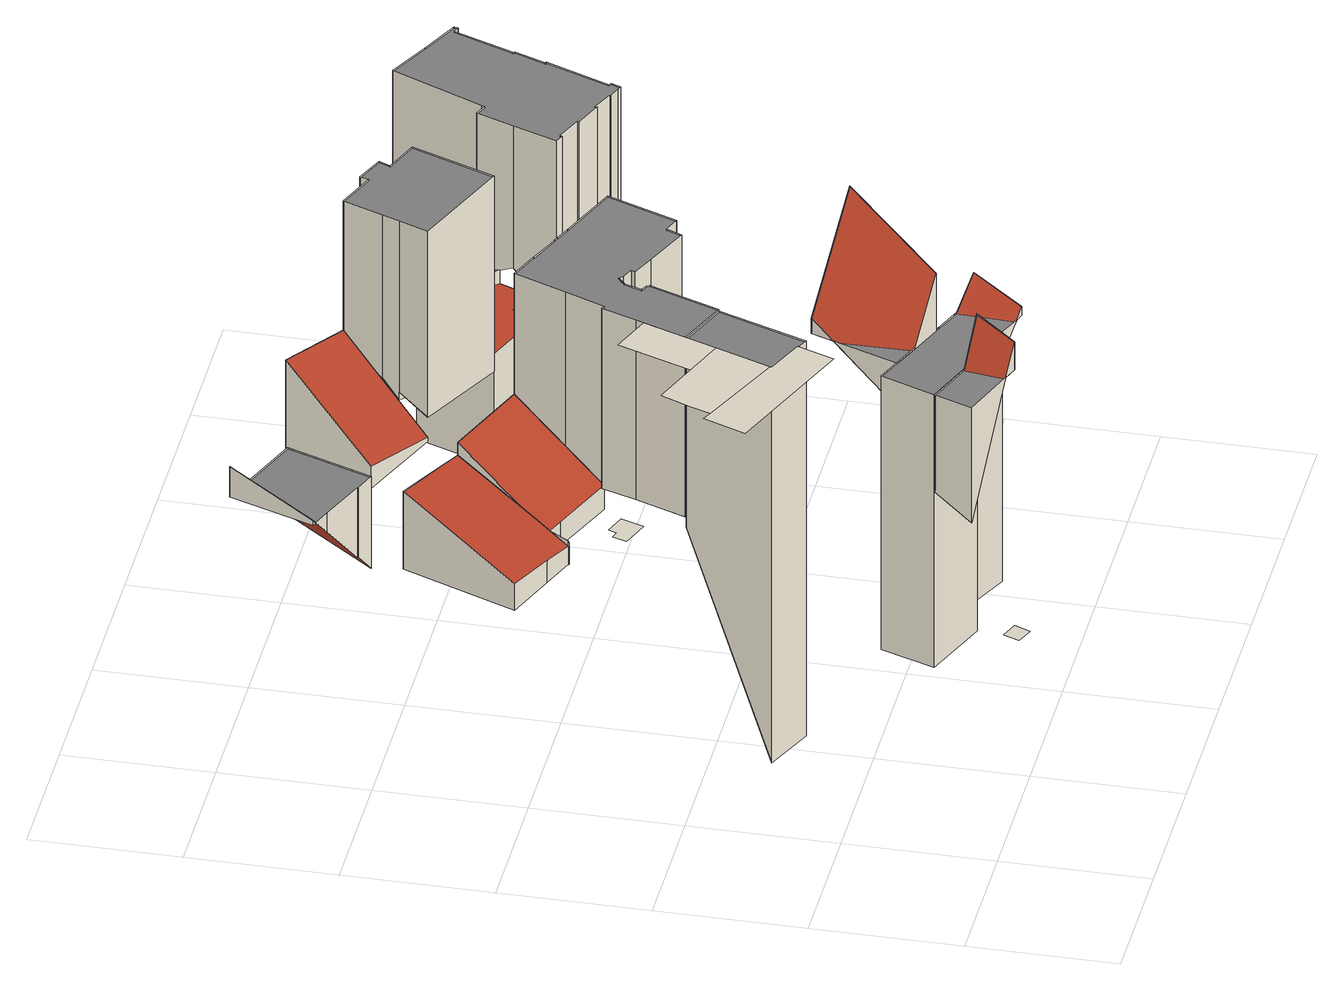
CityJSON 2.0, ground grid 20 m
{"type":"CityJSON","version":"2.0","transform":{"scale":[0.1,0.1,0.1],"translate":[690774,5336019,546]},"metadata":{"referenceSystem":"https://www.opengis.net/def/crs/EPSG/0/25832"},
"CityObjects":{
"building1":{"type":"Building","attributes":{"area_m2":55.53,"max_x":690797.88,"max_y":5336030,"min_x":690786.38,"min_y":5336021.5,"rf_extrusion_mode":"standard","rf_force_lod11":false,"rf_h_ground":605.22,"rf_h_pc_98p":0,"rf_h_roof_50p":601.92,"rf_h_roof_70p":602.33,"rf_h_roof_max":603.17,"rf_h_roof_min":564.38,"rf_is_glass_roof":false,"rf_nodata_frac":0.878,"rf_nodata_r":0,"rf_pc_select":"_HIGHEST_YET_INSUFFICIENT_COVERAGE","rf_pc_year":2026,"rf_pointcloud_unusable":false,"rf_pt_density":20.59,"rf_ridgelines":0,"rf_rmse_lod22":12.15,"rf_roof_planes":2,"rf_roof_type":"slanted","rf_success":true,"rf_t_run":2,"rf_volume_lod22":-291.44,"source_file":"690_5336.gml"},"children":["building1-1"]},
"building1-1":{"type":"BuildingPart","parents":["building1"],"geometry":[{"type":"MultiSurface","lod":"2.2","boundaries":[[[0,1,2,3]],[[1,4,5]],[[6,2,5]],[[7,3,2,6]],[[8,0,9]],[[3,7,9]],[[0,8,4,1]],[[4,8,9,7,6,5]]],"semantics":{"surfaces":[{"type":"GroundSurface"},{"type":"WallSurface","on_footprint_edge":true},{"type":"RoofSurface","rf_azimuth":278.19,"rf_h_roof_50p":599.69,"rf_h_roof_70p":604.07,"rf_h_roof_max":611.64,"rf_h_roof_min":588.19,"rf_slope":64.95}],"values":[0,1,1,1,1,1,1,2]}}]},
"building2":{"type":"Building","attributes":{"area_m2":118.25,"max_x":690795.81,"max_y":5336057,"min_x":690774.81,"min_y":5336044,"rf_extrusion_mode":"skip","rf_force_lod11":false,"rf_h_ground":605.22,"rf_h_pc_98p":0,"rf_h_roof_50p":0,"rf_h_roof_70p":0,"rf_h_roof_max":0,"rf_h_roof_min":0,"rf_is_glass_roof":false,"rf_nodata_frac":0.964,"rf_nodata_r":0,"rf_pc_select":"_HIGHEST_YET_INSUFFICIENT_COVERAGE","rf_pc_year":2026,"rf_pointcloud_unusable":true,"rf_pt_density":4,"rf_roof_planes":0,"rf_roof_type":"no points","rf_success":true,"rf_t_run":0,"source_file":"690_5336.gml"},"geometry":[{"type":"MultiSurface","lod":"0","boundaries":[[[10,11,12,13,14,15,16]]]}]},
"building3":{"type":"Building","attributes":{"area_m2":5.8,"max_x":690795.94,"max_y":5336022.5,"min_x":690792.81,"min_y":5336019,"rf_extrusion_mode":"skip","rf_force_lod11":false,"rf_h_ground":567.08,"rf_h_pc_98p":0,"rf_h_roof_50p":0,"rf_h_roof_70p":0,"rf_h_roof_max":0,"rf_h_roof_min":0,"rf_is_glass_roof":false,"rf_nodata_frac":0.958,"rf_nodata_r":0,"rf_pc_select":"_HIGHEST_YET_INSUFFICIENT_COVERAGE","rf_pc_year":2026,"rf_pointcloud_unusable":true,"rf_pt_density":4,"rf_roof_planes":0,"rf_roof_type":"no points","rf_success":true,"rf_t_run":0,"source_file":"690_5336.gml"},"geometry":[{"type":"MultiSurface","lod":"0","boundaries":[[[17,18,19,20]]]}]},
"building4":{"type":"Building","attributes":{"area_m2":101.1,"max_x":690793.38,"max_y":5336063.5,"min_x":690778.38,"min_y":5336051.5,"rf_extrusion_mode":"skip","rf_force_lod11":false,"rf_h_ground":605.22,"rf_h_pc_98p":0,"rf_h_roof_50p":0,"rf_h_roof_70p":0,"rf_h_roof_max":0,"rf_h_roof_min":0,"rf_is_glass_roof":false,"rf_nodata_frac":0.958,"rf_nodata_r":0,"rf_pc_select":"_HIGHEST_YET_INSUFFICIENT_COVERAGE","rf_pc_year":2026,"rf_pointcloud_unusable":true,"rf_pt_density":4,"rf_roof_planes":0,"rf_roof_type":"no points","rf_success":true,"rf_t_run":0,"source_file":"690_5336.gml"},"geometry":[{"type":"MultiSurface","lod":"0","boundaries":[[[15,14,21,22,23]]]}]},
"building5":{"type":"Building","attributes":{"area_m2":160.46,"max_x":690811.12,"max_y":5336037.5,"min_x":690788.38,"min_y":5336023,"rf_extrusion_mode":"standard","rf_force_lod11":false,"rf_h_ground":605.22,"rf_h_pc_98p":0,"rf_h_roof_50p":568.03,"rf_h_roof_70p":568.28,"rf_h_roof_max":568.33,"rf_h_roof_min":564.33,"rf_is_glass_roof":false,"rf_nodata_frac":0.554,"rf_nodata_r":0,"rf_pc_select":"_HIGHEST_YET_INSUFFICIENT_COVERAGE","rf_pc_year":2026,"rf_pointcloud_unusable":false,"rf_pt_density":138.76,"rf_ridgelines":0,"rf_rmse_lod22":3.61,"rf_roof_planes":8,"rf_roof_type":"slanted","rf_success":true,"rf_t_run":14,"rf_volume_lod22":-5108.99,"source_file":"690_5336.gml"},"children":["building5-1"]},
"building5-1":{"type":"BuildingPart","parents":["building5"],"geometry":[{"type":"MultiSurface","lod":"2.2","boundaries":[[[24,25,26,27,28,29,30,31,32,33]],[[24,34,35,25]],[[33,36,34,24]],[[32,37,36,33]],[[26,38,39,40,27]],[[41,28,42]],[[27,40,42]],[[31,43,44,37,32]],[[40,39,45,46,47]],[[48,29,28,41]],[[38,49,50,51]],[[51,50,52,53]],[[30,54,55,43,31]],[[25,35,49,38,26]],[[29,48,56]],[[54,30,56]],[[57,58,59,60]],[[60,59,53,61]],[[61,53,52,44,43]],[[47,46,55,54]],[[46,45,58,57]],[[44,52,50,49,35,34,36,37]],[[47,54,56,48,41,42,40]],[[46,57,60,61,43,55]],[[58,45,39,38,51,53,59]]],"semantics":{"surfaces":[{"type":"GroundSurface"},{"type":"WallSurface","on_footprint_edge":true},{"type":"WallSurface","on_footprint_edge":false},{"type":"RoofSurface","rf_azimuth":57.75,"rf_h_roof_50p":564.36,"rf_h_roof_70p":564.38,"rf_h_roof_max":568.42,"rf_h_roof_min":564.25,"rf_slope":0.882},{"type":"RoofSurface","rf_azimuth":272.21,"rf_h_roof_50p":605.43,"rf_h_roof_70p":606.5,"rf_h_roof_max":609.18,"rf_h_roof_min":602.09,"rf_slope":48.11},{"type":"RoofSurface","rf_azimuth":120.17,"rf_h_roof_50p":568.26,"rf_h_roof_70p":568.32,"rf_h_roof_max":602.62,"rf_h_roof_min":568.01,"rf_slope":4.16},{"type":"RoofSurface","rf_azimuth":63.96,"rf_h_roof_50p":567.4,"rf_h_roof_70p":567.46,"rf_h_roof_max":604.14,"rf_h_roof_min":567.15,"rf_slope":4.63}],"values":[0,1,1,1,1,1,1,1,2,1,2,2,1,1,1,1,2,2,2,2,2,3,4,5,6]}}]},
"building6":{"type":"Building","attributes":{"area_m2":212.73,"max_x":690792.81,"max_y":5336096.5,"min_x":690774.56,"min_y":5336076.5,"rf_extrusion_mode":"standard","rf_force_lod11":false,"rf_h_ground":575.03,"rf_h_pc_98p":0,"rf_h_roof_50p":580.28,"rf_h_roof_70p":580.47,"rf_h_roof_max":581.62,"rf_h_roof_min":578.58,"rf_is_glass_roof":false,"rf_nodata_frac":0.917,"rf_nodata_r":0,"rf_pc_select":"_HIGHEST_YET_INSUFFICIENT_COVERAGE","rf_pc_year":2026,"rf_pointcloud_unusable":false,"rf_pt_density":8.51,"rf_ridgelines":0,"rf_rmse_lod22":0.746,"rf_roof_planes":2,"rf_roof_type":"slanted","rf_success":true,"rf_t_run":3,"rf_volume_lod22":1511.39,"source_file":"690_5336.gml"},"children":["building6-1"]},
"building6-1":{"type":"BuildingPart","parents":["building6"],"geometry":[{"type":"Solid","lod":"2.2","boundaries":[[[[62,63,64,65,66,67,68,69]],[[70,67,66,71]],[[72,68,67,70]],[[73,69,68,72]],[[74,63,62,75]],[[71,66,65,76]],[[76,65,64,77]],[[77,64,63,74]],[[75,62,69,73]],[[75,73,72,70,71,76,77,74]]]],"semantics":{"surfaces":[{"type":"GroundSurface"},{"type":"WallSurface","on_footprint_edge":true},{"type":"RoofSurface","rf_azimuth":187.34,"rf_h_roof_50p":582.27,"rf_h_roof_70p":583.77,"rf_h_roof_max":586.64,"rf_h_roof_min":578.01,"rf_slope":24.64}],"values":[[0,1,1,1,1,1,1,1,1,2]]}}]},
"building7":{"type":"Building","attributes":{"area_m2":65.28,"max_x":690797.19,"max_y":5336071,"min_x":690787.69,"min_y":5336059,"rf_extrusion_mode":"skip","rf_force_lod11":false,"rf_h_ground":605.22,"rf_h_pc_98p":0,"rf_h_roof_50p":0,"rf_h_roof_70p":0,"rf_h_roof_max":0,"rf_h_roof_min":0,"rf_is_glass_roof":false,"rf_nodata_frac":0.881,"rf_nodata_r":0,"rf_pc_select":"_HIGHEST_YET_INSUFFICIENT_COVERAGE","rf_pc_year":2026,"rf_pointcloud_unusable":true,"rf_pt_density":25.16,"rf_roof_planes":0,"rf_roof_type":"no planes","rf_success":true,"rf_t_run":1,"source_file":"690_5336.gml"},"geometry":[{"type":"MultiSurface","lod":"0","boundaries":[[[78,21,79,80]]]}]},
"building8":{"type":"Building","attributes":{"area_m2":98.35,"max_x":690802.12,"max_y":5336063,"min_x":690790.44,"min_y":5336048.5,"rf_extrusion_mode":"standard","rf_force_lod11":false,"rf_h_ground":605.03,"rf_h_pc_98p":0,"rf_h_roof_50p":573.58,"rf_h_roof_70p":573.83,"rf_h_roof_max":574.12,"rf_h_roof_min":572.97,"rf_is_glass_roof":false,"rf_nodata_frac":0.83,"rf_nodata_r":0,"rf_pc_select":"_HIGHEST_YET_INSUFFICIENT_COVERAGE","rf_pc_year":2026,"rf_pointcloud_unusable":false,"rf_pt_density":73.43,"rf_ridgelines":0,"rf_rmse_lod22":8.41,"rf_roof_planes":1,"rf_roof_type":"slanted","rf_success":true,"rf_t_run":2,"rf_volume_lod22":-4272.75,"source_file":"690_5336.gml"},"children":["building8-1"]},
"building8-1":{"type":"BuildingPart","parents":["building8"],"geometry":[{"type":"Solid","lod":"2.2","boundaries":[[[[81,82,83,84]],[[84,85,86,81]],[[81,86,87,82]],[[82,87,88,83]],[[83,88,85,84]],[[87,86,85,88]]]],"semantics":{"surfaces":[{"type":"GroundSurface"},{"type":"WallSurface","on_footprint_edge":true},{"type":"RoofSurface","rf_azimuth":201.72,"rf_h_roof_50p":562.18,"rf_h_roof_70p":568.39,"rf_h_roof_max":577.72,"rf_h_roof_min":546.63,"rf_slope":67.31}],"values":[[0,1,1,1,1,2]]}}]},
"building9":{"type":"Building","attributes":{"area_m2":113.41,"max_x":690807.62,"max_y":5336048,"min_x":690794.75,"min_y":5336033,"rf_extrusion_mode":"standard","rf_force_lod11":false,"rf_h_ground":605.03,"rf_h_pc_98p":0,"rf_h_roof_50p":603.72,"rf_h_roof_70p":603.88,"rf_h_roof_max":604.42,"rf_h_roof_min":602.83,"rf_is_glass_roof":false,"rf_nodata_frac":0.85,"rf_nodata_r":0,"rf_pc_select":"_HIGHEST_YET_INSUFFICIENT_COVERAGE","rf_pc_year":2026,"rf_pointcloud_unusable":false,"rf_pt_density":32.59,"rf_ridgelines":0,"rf_rmse_lod22":17.72,"rf_roof_planes":4,"rf_roof_type":"slanted","rf_success":true,"rf_t_run":3,"rf_volume_lod22":603.69,"source_file":"690_5336.gml"},"children":["building9-1"]},
"building9-1":{"type":"BuildingPart","parents":["building9"],"geometry":[{"type":"MultiSurface","lod":"2.2","boundaries":[[[89,90,91,92]],[[93,91,90,94]],[[95,92,91,93]],[[96,89,97]],[[92,95,97]],[[89,96,98]],[[94,90,98]],[[94,98,96,97,95,93]]],"semantics":{"surfaces":[{"type":"GroundSurface"},{"type":"WallSurface","on_footprint_edge":true},{"type":"RoofSurface","rf_azimuth":269.4,"rf_h_roof_50p":610.09,"rf_h_roof_70p":613.6,"rf_h_roof_max":621.99,"rf_h_roof_min":598.87,"rf_slope":61.43}],"values":[0,1,1,1,1,1,1,2]}}]},
"building10":{"type":"Building","attributes":{"area_m2":12.14,"max_x":690798.31,"max_y":5336073,"min_x":690793.38,"min_y":5336069,"rf_extrusion_mode":"skip","rf_force_lod11":false,"rf_h_ground":574.83,"rf_h_pc_98p":0,"rf_h_roof_50p":0,"rf_h_roof_70p":0,"rf_h_roof_max":0,"rf_h_roof_min":0,"rf_is_glass_roof":false,"rf_nodata_frac":0.938,"rf_nodata_r":0,"rf_pc_select":"_HIGHEST_YET_INSUFFICIENT_COVERAGE","rf_pc_year":2026,"rf_pointcloud_unusable":true,"rf_pt_density":6.67,"rf_roof_planes":0,"rf_roof_type":"no points","rf_success":true,"rf_t_run":0,"source_file":"690_5336.gml"},"geometry":[{"type":"MultiSurface","lod":"0","boundaries":[[[99,100,101,102,103,104]]]}]},
"building11":{"type":"Building","attributes":{"area_m2":177.84,"max_x":690805,"max_y":5336092,"min_x":690786.44,"min_y":5336074.5,"rf_extrusion_mode":"standard","rf_force_lod11":false,"rf_h_ground":574.92,"rf_h_pc_98p":0,"rf_h_roof_50p":581.17,"rf_h_roof_70p":581.47,"rf_h_roof_max":581.97,"rf_h_roof_min":579.28,"rf_is_glass_roof":false,"rf_nodata_frac":0.708,"rf_nodata_r":0,"rf_pc_select":"_HIGHEST_YET_INSUFFICIENT_COVERAGE","rf_pc_year":2026,"rf_pointcloud_unusable":false,"rf_pt_density":64.19,"rf_ridgelines":0,"rf_rmse_lod22":1.56,"rf_roof_planes":10,"rf_roof_type":"slanted","rf_success":true,"rf_t_run":9,"rf_volume_lod22":1398.34,"source_file":"690_5336.gml"},"children":["building11-1"]},
"building11-1":{"type":"BuildingPart","parents":["building11"],"geometry":[{"type":"Solid","lod":"2.2","boundaries":[[[[105,106,107,108,109,110,111,112,113]],[[114,108,107,115]],[[115,107,106,116]],[[117,118,119,120]],[[118,111,110,121]],[[122,109,108,114]],[[123,113,112,124]],[[124,112,111,118,117]],[[121,110,109,122]],[[116,106,105,119]],[[120,119,105,113,123]],[[116,119,118,121,122,114,115]],[[120,123,124,117]]]],"semantics":{"surfaces":[{"type":"GroundSurface"},{"type":"WallSurface","on_footprint_edge":true},{"type":"WallSurface","on_footprint_edge":false},{"type":"RoofSurface","rf_azimuth":201.81,"rf_h_roof_50p":582.94,"rf_h_roof_70p":584.74,"rf_h_roof_max":587.37,"rf_h_roof_min":578.51,"rf_slope":32.83},{"type":"RoofSurface","rf_azimuth":115.68,"rf_h_roof_50p":578.98,"rf_h_roof_70p":579.02,"rf_h_roof_max":579.6,"rf_h_roof_min":577.87,"rf_slope":69.44}],"values":[[0,1,1,2,1,1,1,1,1,1,1,3,4]]}}]},
"building12":{"type":"Building","attributes":{"area_m2":165.88,"max_x":690801.81,"max_y":5336120.5,"min_x":690784.88,"min_y":5336104,"rf_extrusion_mode":"standard","rf_force_lod11":false,"rf_h_ground":577.47,"rf_h_pc_98p":0,"rf_h_roof_50p":0,"rf_h_roof_70p":0,"rf_h_roof_max":0,"rf_h_roof_min":0,"rf_is_glass_roof":false,"rf_nodata_frac":0.89,"rf_nodata_r":0,"rf_pc_select":"_HIGHEST_YET_INSUFFICIENT_COVERAGE","rf_pc_year":2026,"rf_pointcloud_unusable":false,"rf_pt_density":42.14,"rf_ridgelines":0,"rf_rmse_lod22":0.604,"rf_roof_planes":2,"rf_roof_type":"slanted","rf_success":true,"rf_t_run":2,"rf_volume_lod22":-768.44,"source_file":"690_5336.gml"},"children":["building12-1"]},
"building12-1":{"type":"BuildingPart","parents":["building12"],"geometry":[{"type":"MultiSurface","lod":"2.2","boundaries":[[[125,126,127,128,129,130,131]],[[125,132,133,126]],[[134,127,135]],[[126,133,135]],[[136,128,127,134]],[[137,129,138]],[[128,136,138]],[[131,139,132,125]],[[130,140,139,131]],[[129,137,140,130]],[[140,137,138,136,134,135,133,132,139]]],"semantics":{"surfaces":[{"type":"GroundSurface"},{"type":"WallSurface","on_footprint_edge":true},{"type":"RoofSurface","rf_azimuth":126.4,"rf_h_roof_50p":572.99,"rf_h_roof_70p":575.99,"rf_h_roof_max":582.02,"rf_h_roof_min":564.01,"rf_slope":48.12}],"values":[0,1,1,1,1,1,1,1,1,1,2]}}]},
"building13":{"type":"Building","attributes":{"area_m2":359.8,"max_x":690824.88,"max_y":5336087.5,"min_x":690795,"min_y":5336060.5,"rf_extrusion_mode":"standard","rf_force_lod11":false,"rf_h_ground":605.22,"rf_h_pc_98p":0,"rf_h_roof_50p":578.03,"rf_h_roof_70p":578.22,"rf_h_roof_max":579.42,"rf_h_roof_min":577.53,"rf_h_roof_ridge":578.31,"rf_is_glass_roof":false,"rf_nodata_frac":0.619,"rf_nodata_r":0,"rf_pc_select":"_HIGHEST_YET_INSUFFICIENT_COVERAGE","rf_pc_year":2026,"rf_pointcloud_unusable":false,"rf_pt_density":54.52,"rf_ridgelines":4,"rf_rmse_lod22":0.81,"rf_roof_planes":22,"rf_roof_type":"slanted","rf_success":true,"rf_t_run":32,"rf_volume_lod22":-9501.25,"source_file":"690_5336.gml"},"children":["building13-1"]},
"building13-1":{"type":"BuildingPart","parents":["building13"],"geometry":[{"type":"Solid","lod":"2.2","boundaries":[[[[141,142,143,144,145,146,147,148,149,150,151,152,153,154,155,156,157,158,159,160,161,162,163,164,165,166]],[[156,167,168,169,157]],[[149,170,171,150]],[[148,172,170,149]],[[152,173,174,153]],[[151,175,173,152]],[[150,171,175,151]],[[155,176,167,156]],[[165,177,178,166]],[[153,174,179,154]],[[154,179,176,155]],[[162,180,181,163]],[[159,182,183,160]],[[161,184,180,162]],[[160,183,184,161]],[[163,181,185,164]],[[164,185,177,165]],[[143,186,187,144]],[[144,187,188,145]],[[147,189,172,148]],[[146,190,189,147]],[[145,188,190,146]],[[141,191,192,142]],[[142,192,186,143]],[[191,193,194,195]],[[196,197,198,199]],[[200,201,197,196]],[[199,198,195,202]],[[202,195,194,203,201,200]],[[204,205,206]],[[204,207,208]],[[166,178,193,191,141]],[[201,203,206,205]],[[158,209,182,159]],[[157,169,209,158]],[[169,168,208,207]],[[196,199,202,200]],[[204,206,203,194,193,178,177,185,181,180,184,183,182,209,169,207]],[[167,176,179,174,173,175,171,170,172,189,190,188,187,186,192,191,195,198,197,201,205,204,208,168]]]],"semantics":{"surfaces":[{"type":"GroundSurface"},{"type":"WallSurface","on_footprint_edge":true},{"type":"WallSurface","on_footprint_edge":false},{"type":"RoofSurface","rf_azimuth":129.03,"rf_h_roof_50p":579.15,"rf_h_roof_70p":579.23,"rf_h_roof_max":579.54,"rf_h_roof_min":578.84,"rf_slope":44.5},{"type":"RoofSurface","rf_azimuth":110.21,"rf_h_roof_50p":577.86,"rf_h_roof_70p":578.08,"rf_h_roof_max":578.45,"rf_h_roof_min":577.23,"rf_slope":8.52},{"type":"RoofSurface","rf_azimuth":233.8,"rf_h_roof_50p":579.3,"rf_h_roof_70p":579.87,"rf_h_roof_max":581.69,"rf_h_roof_min":577.56,"rf_slope":13.07}],"values":[[0,1,1,1,1,1,1,1,1,1,1,1,1,1,1,1,1,1,1,1,1,1,1,1,2,2,2,2,2,2,2,1,2,1,1,2,3,4,5]]}}]},
"building14":{"type":"Building","attributes":{"area_m2":167.84,"max_x":690814.25,"max_y":5336116,"min_x":690797.38,"min_y":5336099.5,"rf_extrusion_mode":"standard","rf_force_lod11":false,"rf_h_ground":575.72,"rf_h_pc_98p":0,"rf_h_roof_50p":0,"rf_h_roof_70p":0,"rf_h_roof_max":0,"rf_h_roof_min":0,"rf_is_glass_roof":false,"rf_nodata_frac":0.818,"rf_nodata_r":0,"rf_pc_select":"_HIGHEST_YET_INSUFFICIENT_COVERAGE","rf_pc_year":2026,"rf_pointcloud_unusable":false,"rf_pt_density":44.07,"rf_ridgelines":0,"rf_rmse_lod22":1.39,"rf_roof_planes":9,"rf_roof_type":"slanted","rf_success":true,"rf_t_run":9,"rf_volume_lod22":1282.87,"source_file":"690_5336.gml"},"children":["building14-1"]},
"building14-1":{"type":"BuildingPart","parents":["building14"],"geometry":[{"type":"Solid","lod":"2.2","boundaries":[[[[210,211,212,213]],[[214,211,210,215]],[[215,210,213,216]],[[217,212,211,214]],[[216,213,212,217]],[[216,217,214,215]]]],"semantics":{"surfaces":[{"type":"GroundSurface"},{"type":"WallSurface","on_footprint_edge":true},{"type":"RoofSurface","rf_azimuth":188.07,"rf_h_roof_50p":583.6,"rf_h_roof_70p":585.94,"rf_h_roof_max":590.64,"rf_h_roof_min":576.76,"rf_slope":42.65}],"values":[[0,1,1,1,1,2]]}}]},
"building15":{"type":"Building","attributes":{"area_m2":195.93,"max_x":690828.19,"max_y":5336111,"min_x":690809.56,"min_y":5336094,"rf_extrusion_mode":"standard","rf_force_lod11":false,"rf_h_ground":606.97,"rf_h_pc_98p":0,"rf_h_roof_50p":581.47,"rf_h_roof_70p":581.67,"rf_h_roof_max":581.88,"rf_h_roof_min":580.28,"rf_is_glass_roof":false,"rf_nodata_frac":0.823,"rf_nodata_r":0,"rf_pc_select":"_HIGHEST_YET_INSUFFICIENT_COVERAGE","rf_pc_year":2026,"rf_pointcloud_unusable":false,"rf_pt_density":22.45,"rf_ridgelines":0,"rf_rmse_lod22":0.997,"rf_roof_planes":5,"rf_roof_type":"slanted","rf_success":true,"rf_t_run":7,"rf_volume_lod22":-4940.7,"source_file":"690_5336.gml"},"children":["building15-1"]},
"building15-1":{"type":"BuildingPart","parents":["building15"],"geometry":[{"type":"Solid","lod":"2.2","boundaries":[[[[218,219,220,221,222,223,224,225,226,227]],[[220,228,229,221]],[[219,230,228,220]],[[221,229,231,222]],[[222,231,232,223]],[[227,233,234,218]],[[218,234,230,219]],[[223,232,235,224]],[[224,235,236,237,225]],[[225,237,238,239,226]],[[226,239,233,227]],[[240,241,242]],[[240,237,236]],[[239,238,243,244]],[[244,243,245,246]],[[246,245,242,241]],[[243,238,237,240,242,245]],[[240,236,235,232,231,229,228,230,234,233,239,244,246,241]]]],"semantics":{"surfaces":[{"type":"GroundSurface"},{"type":"WallSurface","on_footprint_edge":true},{"type":"WallSurface","on_footprint_edge":false},{"type":"RoofSurface","rf_azimuth":177.26,"rf_h_roof_50p":581.71,"rf_h_roof_70p":582.11,"rf_h_roof_max":582.66,"rf_h_roof_min":580.44,"rf_slope":47.62},{"type":"RoofSurface","rf_azimuth":189.99,"rf_h_roof_50p":581.88,"rf_h_roof_70p":583.19,"rf_h_roof_max":585.62,"rf_h_roof_min":578.13,"rf_slope":26.42}],"values":[[0,1,1,1,1,1,1,1,1,1,1,2,2,2,2,2,3,4]]}}]},
"building16":{"type":"Building","attributes":{"area_m2":160.98,"max_x":690840.81,"max_y":5336104.5,"min_x":690823.75,"min_y":5336088.5,"rf_extrusion_mode":"standard","rf_force_lod11":false,"rf_h_ground":563.67,"rf_h_pc_98p":0,"rf_h_roof_50p":577.92,"rf_h_roof_70p":581.62,"rf_h_roof_max":582.58,"rf_h_roof_min":577.17,"rf_h_roof_ridge":581.79,"rf_is_glass_roof":false,"rf_nodata_frac":0.648,"rf_nodata_r":0,"rf_pc_select":"_HIGHEST_YET_INSUFFICIENT_COVERAGE","rf_pc_year":2026,"rf_pointcloud_unusable":false,"rf_pt_density":114.11,"rf_ridgelines":1,"rf_rmse_lod22":1.12,"rf_roof_planes":17,"rf_roof_type":"slanted","rf_success":true,"rf_t_run":21,"rf_volume_lod22":2677.44,"source_file":"690_5336.gml"},"children":["building16-1"]},
"building16-1":{"type":"BuildingPart","parents":["building16"],"geometry":[{"type":"Solid","lod":"2.2","boundaries":[[[[247,248,249,250,251,252,253,254,255]],[[256,257,248,247,258]],[[259,253,252,260,261]],[[262,254,253,259]],[[263,249,248,257]],[[260,252,251,264]],[[265,266,267,268]],[[261,260,269,270]],[[271,272,250,249,263,273]],[[268,267,272,271]],[[264,251,250,272]],[[274,275,257,256]],[[270,269,276,277]],[[273,263,277,278]],[[278,277,276,266,265]],[[279,255,254,262]],[[280,279,275,274]],[[258,247,255,279,280]],[[278,265,268,271,273]],[[266,276,269,260,264,272,267]],[[275,279,262,259,261,270,277,263,257]],[[258,280,274,256]]]],"semantics":{"surfaces":[{"type":"GroundSurface"},{"type":"WallSurface","on_footprint_edge":true},{"type":"WallSurface","on_footprint_edge":false},{"type":"RoofSurface","rf_azimuth":189.53,"rf_h_roof_50p":581.45,"rf_h_roof_70p":581.74,"rf_h_roof_max":582.02,"rf_h_roof_min":580.83,"rf_slope":30.24},{"type":"RoofSurface","rf_azimuth":222.59,"rf_h_roof_50p":577.73,"rf_h_roof_70p":577.84,"rf_h_roof_max":580.83,"rf_h_roof_min":577.4,"rf_slope":8.06},{"type":"RoofSurface","rf_azimuth":90,"rf_h_roof_50p":580.53,"rf_h_roof_70p":580.53,"rf_h_roof_max":582.48,"rf_h_roof_min":580.53,"rf_slope":0},{"type":"RoofSurface","rf_azimuth":5.51,"rf_h_roof_50p":581.95,"rf_h_roof_70p":582.13,"rf_h_roof_max":582.48,"rf_h_roof_min":581.46,"rf_slope":18.29}],"values":[[0,1,1,1,1,1,2,2,1,2,1,2,2,2,2,1,2,1,3,4,5,6]]}}]},
"building17":{"type":"Building","attributes":{"area_m2":28.83,"max_x":690843.75,"max_y":5336116,"min_x":690836.75,"min_y":5336109,"rf_extrusion_mode":"standard","rf_force_lod11":false,"rf_h_ground":575.78,"rf_h_pc_98p":0,"rf_h_roof_50p":578.12,"rf_h_roof_70p":578.12,"rf_h_roof_max":578.12,"rf_h_roof_min":578.08,"rf_is_glass_roof":false,"rf_nodata_frac":0.763,"rf_nodata_r":0,"rf_pc_select":"_HIGHEST_YET_INSUFFICIENT_COVERAGE","rf_pc_year":2026,"rf_pointcloud_unusable":false,"rf_pt_density":61.63,"rf_ridgelines":0,"rf_rmse_lod22":1.28,"rf_roof_planes":2,"rf_roof_type":"multiple horizontal","rf_success":true,"rf_t_run":2,"rf_volume_lod22":67.83,"source_file":"690_5336.gml"},"children":["building17-1"]},
"building17-1":{"type":"BuildingPart","parents":["building17"],"geometry":[{"type":"Solid","lod":"2.2","boundaries":[[[[281,282,283,284,285,286]],[[287,285,284,288]],[[289,286,285,287]],[[290,281,286,289]],[[288,284,283,291]],[[291,283,282,292]],[[292,282,281,290]],[[292,290,289,287,288,291]]]],"semantics":{"surfaces":[{"type":"GroundSurface"},{"type":"WallSurface","on_footprint_edge":true},{"type":"RoofSurface","rf_azimuth":322.7,"rf_h_roof_50p":578.12,"rf_h_roof_70p":578.14,"rf_h_roof_max":578.17,"rf_h_roof_min":578.07,"rf_slope":0.881}],"values":[[0,1,1,1,1,1,1,2]]}}]},
"building18":{"type":"Building","attributes":{"area_m2":337.88,"max_x":690859.69,"max_y":5336112,"min_x":690836.62,"min_y":5336083,"rf_extrusion_mode":"standard","rf_force_lod11":false,"rf_h_ground":604.83,"rf_h_pc_98p":0,"rf_h_roof_50p":581.58,"rf_h_roof_70p":582.38,"rf_h_roof_max":583.53,"rf_h_roof_min":578.33,"rf_h_roof_ridge":583.84,"rf_is_glass_roof":false,"rf_nodata_frac":0.00074,"rf_nodata_r":0,"rf_pc_select":"PREFERRED_AND_LATEST","rf_pc_year":2026,"rf_pointcloud_unusable":false,"rf_pt_density":1220.29,"rf_ridgelines":5,"rf_rmse_lod22":2.15,"rf_roof_planes":31,"rf_roof_type":"slanted","rf_success":true,"rf_t_run":147,"rf_volume_lod22":-7956.5,"source_file":"690_5336.gml"},"children":["building18-1"]},
"building18-1":{"type":"BuildingPart","parents":["building18"],"geometry":[{"type":"Solid","lod":"2.2","boundaries":[[[[293,294,295,296,297,298,299,300,301,302,303,304,305,306,307,308,309,310,311,312,313,314,315,316,317,318,319]],[[295,320,321,296]],[[304,322,323,305]],[[305,323,324,306]],[[306,324,325,307]],[[302,326,327,303]],[[307,325,328,308]],[[313,329,330,314]],[[312,331,332,329,313]],[[310,333,334,311]],[[309,335,333,310]],[[299,336,337,300]],[[338,339,340,341]],[[341,340,342,343]],[[315,344,345,316]],[[311,334,331,312]],[[308,328,335,309]],[[314,330,344,315]],[[346,347,348,337]],[[349,339,338]],[[319,350,351,293]],[[293,351,352,294]],[[294,352,320,295]],[[301,353,326,302]],[[297,354,355,298]],[[296,321,354,297]],[[300,337,348,353,301]],[[303,327,322,304]],[[356,329,332]],[[298,355,336,299]],[[316,345,357,317]],[[358,359,360,361]],[[362,347,346]],[[362,359,358]],[[317,357,363,318]],[[318,363,350,319]],[[364,361,360]],[[365,343,342]],[[349,327,326,353,348,347,362,358,361,364,339]],[[332,331,334,333,335,328,325,324,323,322,327,349,338,341,343,356]],[[342,340,339,364,360,359,362,346,337,336,355,365]],[[354,321,320,352,351,350,363,357,345,344,330,329,356,343,365,355]]]],"semantics":{"surfaces":[{"type":"GroundSurface"},{"type":"WallSurface","on_footprint_edge":true},{"type":"WallSurface","on_footprint_edge":false},{"type":"RoofSurface","rf_azimuth":27.66,"rf_h_roof_50p":582.48,"rf_h_roof_70p":582.84,"rf_h_roof_max":583.87,"rf_h_roof_min":580.42,"rf_slope":28.47},{"type":"RoofSurface","rf_azimuth":201.15,"rf_h_roof_50p":580.63,"rf_h_roof_70p":581.78,"rf_h_roof_max":584.04,"rf_h_roof_min":578.03,"rf_slope":41.53},{"type":"RoofSurface","rf_azimuth":293.78,"rf_h_roof_50p":582.02,"rf_h_roof_70p":582.6,"rf_h_roof_max":584.04,"rf_h_roof_min":580.42,"rf_slope":22.58},{"type":"RoofSurface","rf_azimuth":111.4,"rf_h_roof_50p":580.77,"rf_h_roof_70p":581.87,"rf_h_roof_max":583.7,"rf_h_roof_min":577.62,"rf_slope":42.2}],"values":[[0,1,1,1,1,1,1,1,1,1,1,1,2,2,1,1,1,1,2,2,1,1,1,1,1,1,1,1,2,1,1,2,2,2,1,1,2,2,3,4,5,6]]}}]}
},
"vertices":[
[124,59,592],[144,110,592],[238,76,592],[220,24,592],[144,110,447],[209,86,592],[238,76,658],[220,24,634],[124,59,420],[201,31,592],
[8,324,592],[199,251,592],[218,301,592],[164,323,592],[165,325,592],[44,376,592],[31,382,592],
[220,24,211],[196,33,211],[188,11,211],[211,2,211],
[194,400,592],[72,445,592],[55,405,592],
[144,111,592],[173,185,592],[297,137,592],[330,124,592],[371,108,592],[345,41,592],[303,57,592],[246,79,592],[241,81,592],[239,76,592],[144,111,185],[173,185,184],[239,76,184],[241,81,184],[297,137,213],[330,124,211],[330,124,585],[371,108,631],[336,122,592],[246,79,224],[246,79,184],[312,80,214],[312,80,220],[312,80,567],[345,41,606],[297,137,182],[297,135,182],[297,135,213],[281,118,183],[281,118,215],[303,57,557],[303,57,220],[333,45,592],[286,82,222],[286,82,216],[296,114,214],[296,114,222],[281,118,223],
[71,775,290],[163,740,290],[183,732,290],[188,730,290],[143,619,290],[124,575,290],[78,592,290],[6,619,290],[124,575,317],[143,619,339],[78,592,323],[6,619,330],[163,740,395],[71,775,406],[188,730,392],[183,732,392],
[137,421,592],[232,501,592],[175,522,592],
[210,442,590],[164,323,590],[235,294,590],[281,415,590],[281,415,310],[210,442,309],[164,323,2],[235,294,1],
[208,171,590],[254,291,590],[336,259,590],[291,139,590],[336,259,762],[254,291,612],[291,139,676],[208,171,524],[244,157,590],[243,261,590],
[194,515,288],[232,501,288],[243,532,288],[215,542,288],[211,531,288],[201,534,288],
[140,611,289],[143,619,289],[188,730,289],[310,683,289],[259,557,289],[165,594,289],[139,604,289],[126,574,289],[124,575,289],[310,683,412],[188,730,411],[143,619,334],[139,604,325],[139,604,324],[140,611,329],[140,611,331],[165,594,324],[259,557,325],[124,575,325],[126,574,320],
[205,862,315],[140,887,315],[109,898,315],[152,1014,315],[278,966,315],[234,850,315],[205,861,315],[205,862,211],[140,887,286],[109,898,322],[115,896,315],[152,1014,360],[278,966,215],[191,999,315],[205,861,211],[234,850,178],
[327,553,592],[330,548,592],[347,541,592],[344,535,592],[376,522,592],[440,496,592],[449,517,592],[471,509,592],[509,605,592],[423,638,592],[401,647,592],[396,650,592],[395,649,592],[352,666,592],[352,667,592],[310,683,592],[281,612,592],[259,557,592],[253,559,592],[236,512,592],[210,443,592],[281,415,592],[318,511,592],[316,515,592],[306,519,592],[315,543,592],[310,683,330],[281,612,315],[281,612,323],[509,605,357],[423,638,345],[471,509,337],[396,650,342],[395,649,342],[401,647,342],[352,667,336],[306,519,315],[315,543,315],[352,666,336],[281,415,313],[318,511,312],[253,559,324],[236,512,324],[210,443,324],[316,515,313],[347,541,318],[344,535,316],[376,522,321],[449,517,334],[440,496,329],[327,553,316],[330,548,315],[327,553,313],[332,579,314],[332,579,320],[343,590,329],[343,590,324],[342,581,322],[342,581,324],[334,592,338],[334,592,322],[332,579,331],[334,592,314],[309,596,318],[314,597,319],[314,597,317],[295,593,320],[295,593,315],[259,557,323],
[355,803,297],[234,850,297],[279,969,297],[403,921,297],[234,850,330],[355,803,303],[403,921,417],[279,969,445],
[497,748,610],[542,862,610],[494,880,610],[501,896,610],[461,912,610],[457,900,610],[403,921,610],[381,867,610],[372,843,610],[355,803,610],[494,880,383],[501,896,392],[542,862,378],[461,912,396],[457,900,390],[355,803,333],[497,748,319],[403,921,395],[381,867,367],[381,867,368],[372,843,343],[372,843,355],[382,865,366],[387,848,358],[387,848,347],[389,838,336],[389,838,354],[390,849,348],[390,849,359],
[668,806,177],[657,774,177],[644,742,177],[637,722,177],[627,697,177],[580,716,177],[497,748,177],[539,856,177],[656,810,177],[657,774,366],[657,774,345],[668,806,356],[497,748,345],[580,716,313],[580,716,345],[539,856,345],[644,742,345],[627,697,316],[626,741,356],[626,741,320],[628,727,319],[628,727,349],[601,745,318],[601,745,345],[637,722,347],[637,722,319],[644,742,359],[640,793,361],[640,793,345],[623,743,320],[623,743,345],[623,743,358],[656,810,345],[656,810,355],
[658,902,298],[627,913,298],[628,915,298],[651,971,298],[698,958,298],[666,899,298],[698,958,321],[651,971,321],[666,899,322],[658,902,322],[628,915,321],[627,913,321],
[814,789,588],[847,872,588],[855,869,588],[857,874,588],[855,875,588],[802,900,588],[743,929,588],[687,804,588],[685,799,588],[668,806,588],[649,755,588],[626,695,588],[637,690,588],[639,693,588],[675,679,588],[674,676,588],[713,661,588],[714,664,588],[742,651,588],[742,649,588],[759,644,588],[764,642,588],[770,655,588],[766,657,588],[801,745,588],[799,745,588],[816,788,588],[855,869,317],[857,874,317],[626,695,319],[637,690,319],[639,693,322],[675,679,322],[668,806,347],[649,755,376],[674,676,319],[759,644,324],[764,642,319],[742,649,318],[759,644,319],[714,664,321],[742,651,320],[713,661,319],[743,929,346],[687,804,345],[722,728,377],[722,728,372],[726,728,373],[726,728,379],[728,727,374],[728,727,378],[770,655,319],[766,657,322],[688,805,346],[688,805,343],[687,804,344],[716,726,374],[816,788,324],[814,789,326],[847,872,326],[685,799,346],[855,875,319],[802,900,373],[761,649,324],[801,745,322],[680,786,354],[680,786,346],[703,751,360],[703,751,365],[686,800,346],[799,745,324],[717,737,368],[736,739,375]
]}
